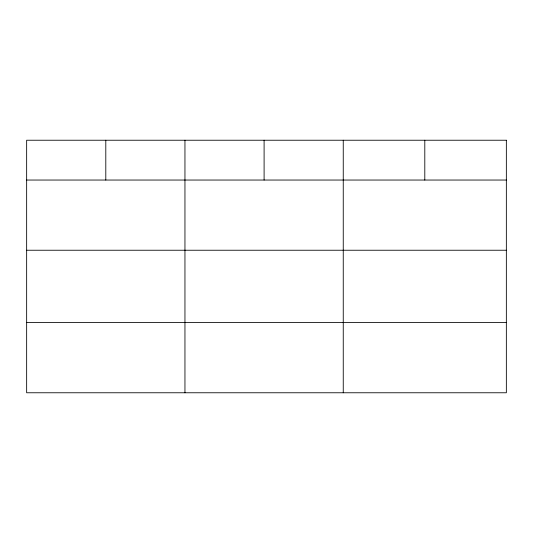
<?xml version="1.0" encoding="UTF-8"?>
<svg xmlns="http://www.w3.org/2000/svg" width="533" height="533" viewBox="0 0 533 533"><rect width="100%" height="100%" fill="white"/><g stroke="black" fill="none" stroke-linecap="round" stroke-linejoin="round"><path stroke-width="0.8" d="M26.65 180.041L506.35 180.041M26.65 250.237L506.35 250.237M26.65 322.565L506.35 322.565M424.801 140.232L424.801 180.041M343.252 140.232L343.252 392.768M264.101 140.232L264.101 180.041M184.951 140.232L184.951 392.768M105.801 140.232L105.801 180.041M506.35 140.232L26.65 140.232L26.65 392.768L506.35 392.768L506.35 140.232"/></g></svg>
